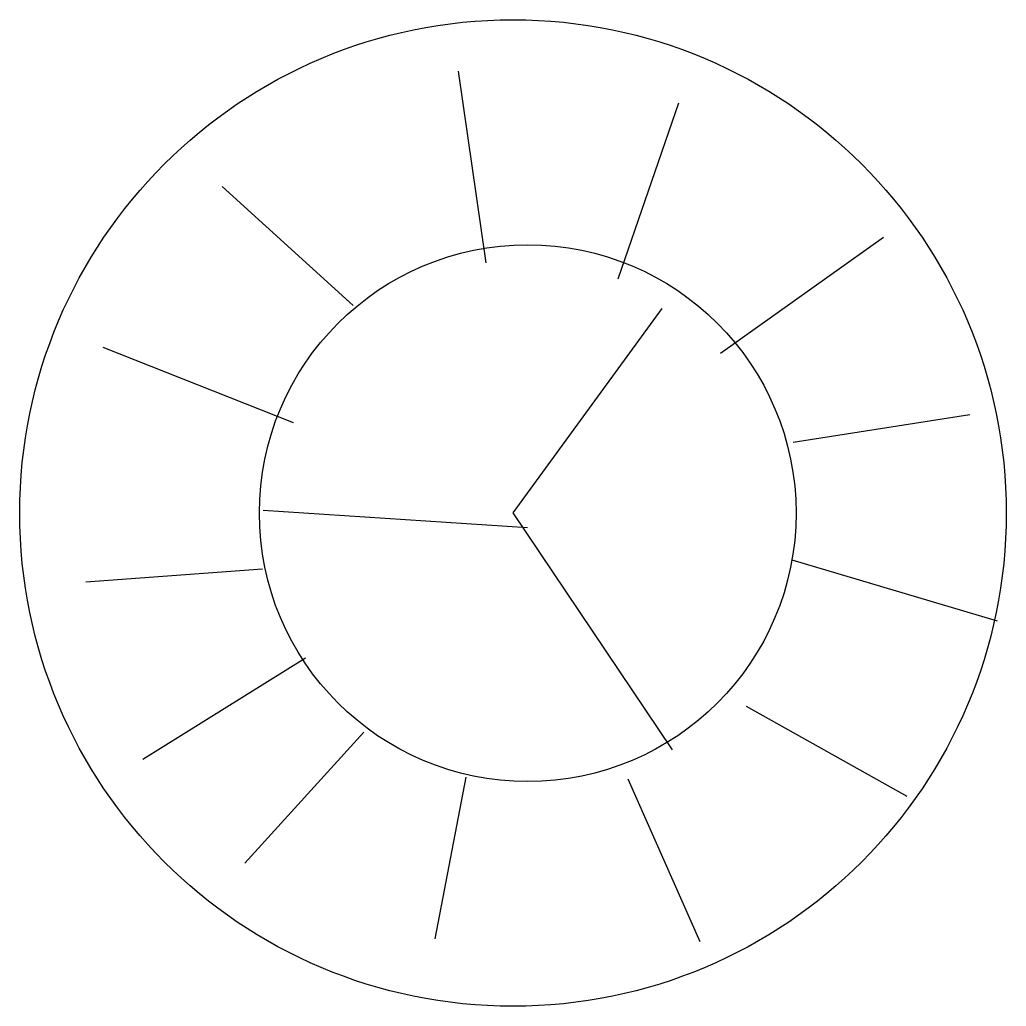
# Model space of a CAD drawing. Extents: x 18.81 to 25.52, y 42.92 to 49.63.
import ezdxf

# ---------------------------------------------------------------- set-up
doc = ezdxf.new("R2010")
doc.units = 0
doc.layers.add('49', color=1, linetype='CONTINUOUS')

msp = doc.modelspace()

# ---------------------------------------------------------------- linework, layer by layer
at = {"layer": '49', "color": 0}
for p, q in [((21.9798, 47.9802), (21.7928, 49.2821)), ((22.8787, 47.8712), (23.2907, 49.0671)), ((21.0769, 47.6892), (20.185, 48.4982)), ((23.5736, 47.3643), (24.6815, 48.1532)), ((22.1628, 46.2784), (23.1767, 47.6682)), ((19.3741, 47.4063), (20.6689, 46.8933)), ((24.0676, 46.7593), (25.2695, 46.9473)), ((22.2618, 46.1774), (20.463, 46.2954)), ((23.2467, 44.6675), (22.1628, 46.2784)), ((24.0596, 45.9594), (25.4555, 45.5454)), ((20.459, 45.8954), (19.2581, 45.8074)), ((19.646, 44.6035), (20.7529, 45.2925)), ((24.8435, 44.3516), (23.7496, 44.9625)), ((21.1479, 44.7885), (20.339, 43.8966)), ((21.6338, 43.3837), (21.8448, 44.4816)), ((22.9447, 44.4706), (23.4337, 43.3657))]:
    msp.add_line(p, q, dxfattribs=at)
for centre, radius in [((22.1628, 46.2784), 3.3539), ((22.2628, 46.2774), 1.8247)]:
    msp.add_circle(centre, radius, dxfattribs=at)

doc.saveas('drawing.dxf')
